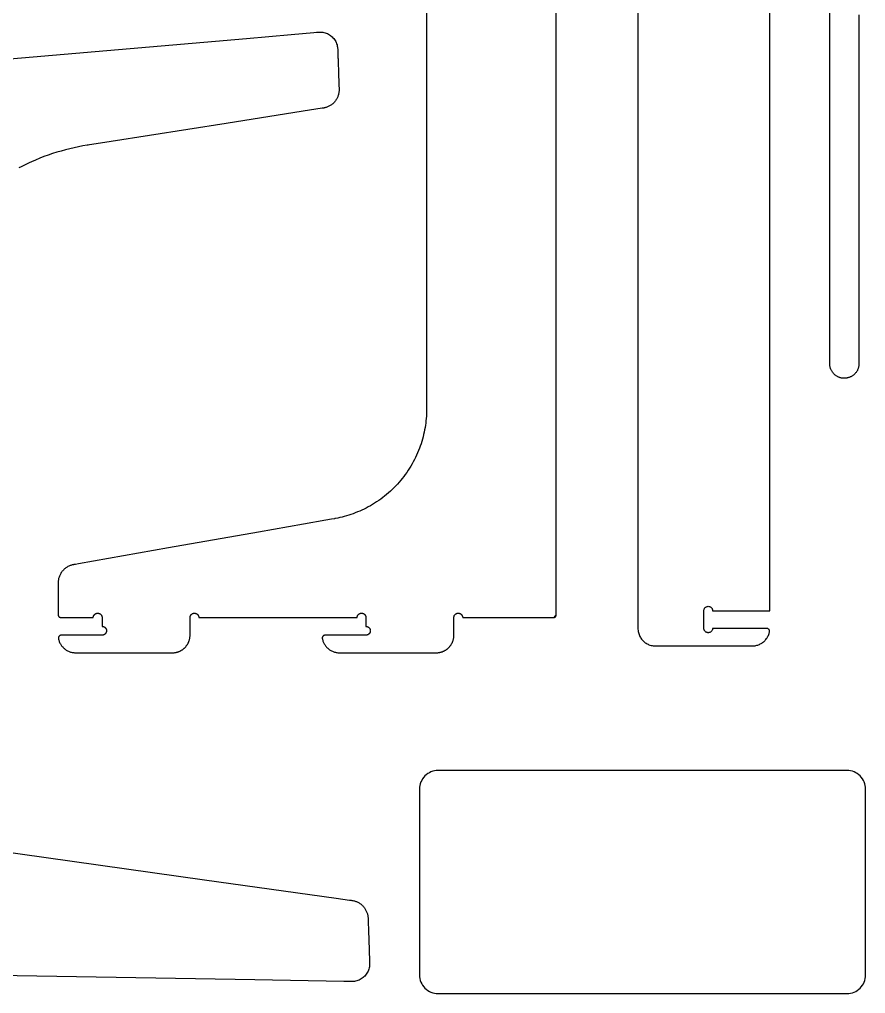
# Model space of a CAD drawing. Extents: x 0.9 to 46.8, y 2.8 to 94.5.
# Drawn here: x 23.65 to 46.41, y 2.79 to 28.99 of the extents above; entities that cross this region are included whole.
import ezdxf

# ---------------------------------------------------------------- set-up
doc = ezdxf.new("R2010")
doc.units = 0
doc.layers.add('ART_DESK', color=7, linetype='CONTINUOUS')

msp = doc.modelspace()

# ---------------------------------------------------------------- linework, layer by layer
at = {"layer": 'ART_DESK'}
for points in [[(40.29, 36.639), (40.29, 22.885), (40.29, 16.008), (40.29, 14.289), (40.29, 13.429), (40.29, 13), (40.29, 12.785), (40.29, 12.677), (40.29, 12.624), (40.29, 12.617), (40.29, 12.613), (40.29, 12.612), (40.29, 12.604), (40.29, 12.589), (40.293, 12.559), (40.297, 12.53), (40.303, 12.502), (40.311, 12.474), (40.32, 12.447), (40.331, 12.421), (40.343, 12.395), (40.357, 12.37), (40.372, 12.347), (40.389, 12.324), (40.406, 12.302), (40.425, 12.282), (40.446, 12.262), (40.467, 12.244), (40.489, 12.227), (40.513, 12.212), (40.537, 12.197), (40.562, 12.185), (40.588, 12.173), (40.615, 12.164), (40.643, 12.155), (40.671, 12.149), (40.7, 12.144), (40.73, 12.141), (40.76, 12.14), (40.763, 12.14), (40.763, 12.14), (40.765, 12.14), (40.768, 12.14), (40.772, 12.14), (40.778, 12.14), (40.785, 12.14), (40.793, 12.14), (40.802, 12.14), (40.813, 12.14), (40.825, 12.14), (40.838, 12.14), (40.853, 12.14), (40.868, 12.14), (40.885, 12.14), (40.902, 12.14), (40.921, 12.14), (40.941, 12.14), (40.961, 12.14), (40.983, 12.14), (41.006, 12.14), (41.029, 12.14), (41.053, 12.14), (41.079, 12.14), (41.105, 12.14), (41.159, 12.14), (41.216, 12.14), (41.276, 12.14), (41.339, 12.14), (41.404, 12.14), (41.471, 12.14), (41.54, 12.14), (41.61, 12.14), (41.682, 12.14), (41.754, 12.14), (41.903, 12.14), (42.053, 12.14), (42.203, 12.14), (42.352, 12.14), (42.425, 12.14), (42.497, 12.14), (42.568, 12.14), (42.637, 12.14), (42.705, 12.14), (42.77, 12.14), (42.834, 12.14), (42.894, 12.14), (42.953, 12.14), (43.008, 12.14), (43.035, 12.14), (43.06, 12.14), (43.085, 12.14), (43.109, 12.14), (43.132, 12.14), (43.154, 12.14), (43.176, 12.14), (43.196, 12.14), (43.215, 12.14), (43.234, 12.14), (43.251, 12.14), (43.267, 12.14), (43.282, 12.14), (43.296, 12.14), (43.309, 12.14), (43.32, 12.14), (43.33, 12.14), (43.339, 12.14), (43.347, 12.14), (43.354, 12.14), (43.359, 12.14), (43.363, 12.14), (43.365, 12.14), (43.366, 12.14), (43.366, 12.14), (43.368, 12.14), (43.371, 12.14), (43.378, 12.14), (43.391, 12.141), (43.416, 12.143), (43.442, 12.146), (43.466, 12.151), (43.491, 12.157), (43.515, 12.164), (43.538, 12.172), (43.561, 12.182), (43.583, 12.193), (43.605, 12.205), (43.626, 12.218), (43.646, 12.232), (43.665, 12.247), (43.684, 12.263), (43.702, 12.28), (43.718, 12.298), (43.734, 12.316), (43.749, 12.336), (43.763, 12.356), (43.776, 12.378), (43.788, 12.4), (43.799, 12.422), (43.808, 12.446), (43.817, 12.47), (43.824, 12.494), (43.827, 12.507), (43.828, 12.513), (43.829, 12.516), (43.829, 12.518), (43.83, 12.519), (43.83, 12.524), (43.831, 12.534), (43.831, 12.543), (43.829, 12.553), (43.826, 12.562), (43.823, 12.57), (43.818, 12.578), (43.812, 12.586), (43.806, 12.592), (43.798, 12.598), (43.79, 12.604), (43.782, 12.608), (43.772, 12.611), (43.768, 12.612), (43.768, 12.612), (43.765, 12.612), (43.76, 12.613), (43.756, 12.613), (43.753, 12.613), (43.752, 12.613), (43.752, 12.613), (43.751, 12.613), (43.748, 12.613), (43.742, 12.613), (43.733, 12.613), (43.721, 12.613), (43.706, 12.613), (43.689, 12.613), (43.669, 12.613), (43.647, 12.613), (43.623, 12.613), (43.597, 12.613), (43.569, 12.613), (43.539, 12.613), (43.507, 12.613), (43.474, 12.613), (43.44, 12.613), (43.404, 12.613), (43.367, 12.613), (43.329, 12.613), (43.29, 12.613), (43.25, 12.613), (43.168, 12.613), (43.001, 12.613), (42.918, 12.613), (42.835, 12.613), (42.755, 12.613), (42.716, 12.613), (42.679, 12.613), (42.642, 12.613), (42.606, 12.613), (42.572, 12.613), (42.539, 12.613), (42.508, 12.613), (42.478, 12.613), (42.451, 12.613), (42.425, 12.613), (42.401, 12.613), (42.38, 12.613), (42.36, 12.613), (42.344, 12.613), (42.33, 12.613), (42.318, 12.613), (42.309, 12.613), (42.304, 12.613), (42.302, 12.613), (42.301, 12.613), (42.301, 12.613), (42.301, 12.611), (42.301, 12.603), (42.298, 12.589), (42.295, 12.575), (42.289, 12.562), (42.282, 12.549), (42.274, 12.538), (42.264, 12.528), (42.254, 12.519), (42.242, 12.511), (42.229, 12.505), (42.216, 12.5), (42.202, 12.497), (42.187, 12.495), (42.172, 12.495), (42.158, 12.498), (42.144, 12.502), (42.131, 12.507), (42.118, 12.514), (42.107, 12.522), (42.097, 12.532), (42.088, 12.543), (42.08, 12.554), (42.074, 12.567), (42.069, 12.581), (42.066, 12.595), (42.064, 12.61), (42.064, 12.613), (42.064, 12.614), (42.064, 12.615), (42.064, 12.618), (42.064, 12.621), (42.064, 12.626), (42.064, 12.631), (42.064, 12.637), (42.064, 12.651), (42.064, 12.668), (42.064, 12.688), (42.064, 12.709), (42.064, 12.732), (42.064, 12.757), (42.064, 12.783), (42.064, 12.81), (42.064, 12.865), (42.064, 12.918), (42.064, 12.944), (42.064, 12.969), (42.064, 12.992), (42.064, 13.014), (42.064, 13.033), (42.064, 13.05), (42.064, 13.064), (42.064, 13.07), (42.064, 13.075), (42.064, 13.079), (42.064, 13.082), (42.064, 13.085), (42.064, 13.086), (42.064, 13.087), (42.065, 13.091), (42.065, 13.098), (42.067, 13.113), (42.071, 13.127), (42.077, 13.14), (42.084, 13.152), (42.092, 13.163), (42.102, 13.173), (42.113, 13.182), (42.125, 13.19), (42.138, 13.196), (42.151, 13.201), (42.165, 13.204), (42.18, 13.205), (42.195, 13.204), (42.209, 13.202), (42.223, 13.198), (42.236, 13.192), (42.248, 13.185), (42.26, 13.176), (42.27, 13.167), (42.279, 13.156), (42.286, 13.144), (42.292, 13.131), (42.297, 13.118), (42.3, 13.103), (42.301, 13.089), (42.301, 13.087), (42.301, 13.087), (42.303, 13.087), (42.305, 13.087), (42.307, 13.087), (42.311, 13.087), (42.32, 13.087), (42.333, 13.087), (42.348, 13.087), (42.366, 13.087), (42.387, 13.087), (42.41, 13.087), (42.436, 13.087), (42.463, 13.087), (42.493, 13.087), (42.524, 13.087), (42.558, 13.087), (42.593, 13.087), (42.629, 13.087), (42.667, 13.087), (42.706, 13.087), (42.746, 13.087), (42.788, 13.087), (42.873, 13.087), (42.96, 13.087), (43.138, 13.087), (43.226, 13.087), (43.312, 13.087), (43.354, 13.087), (43.395, 13.087), (43.435, 13.087), (43.475, 13.087), (43.512, 13.087), (43.549, 13.087), (43.584, 13.087), (43.617, 13.087), (43.649, 13.087), (43.678, 13.087), (43.706, 13.087), (43.731, 13.087), (43.754, 13.087), (43.774, 13.087), (43.792, 13.087), (43.808, 13.087), (43.82, 13.087), (43.829, 13.087), (43.833, 13.087), (43.836, 13.087), (43.838, 13.087), (43.839, 13.087), (43.839, 13.087), (43.839, 13.087), (43.839, 13.087), (43.839, 13.087), (43.839, 13.089), (43.839, 13.102), (43.839, 13.128), (43.839, 13.181), (43.839, 13.285), (43.839, 13.495), (43.839, 13.914), (43.839, 15.59), (43.839, 18.942), (43.839, 25.646), (43.839, 39.053)], [(34.605, 37.01), (34.605, 19.466), (34.605, 18.917), (34.605, 18.643), (34.605, 18.575), (34.605, 18.54), (34.605, 18.523), (34.605, 18.519), (34.605, 18.517), (34.605, 18.517), (34.605, 18.516), (34.605, 18.501), (34.604, 18.441), (34.602, 18.381), (34.598, 18.32), (34.594, 18.259), (34.588, 18.198), (34.581, 18.137), (34.572, 18.075), (34.562, 18.013), (34.551, 17.951), (34.538, 17.889), (34.524, 17.827), (34.509, 17.765), (34.492, 17.703), (34.474, 17.641), (34.454, 17.579), (34.433, 17.517), (34.411, 17.456), (34.387, 17.395), (34.362, 17.334), (34.335, 17.273), (34.307, 17.213), (34.277, 17.154), (34.246, 17.095), (34.214, 17.036), (34.18, 16.978), (34.145, 16.921), (34.109, 16.865), (34.071, 16.809), (34.032, 16.754), (33.992, 16.7), (33.95, 16.647), (33.908, 16.595), (33.864, 16.543), (33.819, 16.493), (33.773, 16.444), (33.726, 16.396), (33.678, 16.349), (33.629, 16.303), (33.579, 16.258), (33.528, 16.214), (33.476, 16.172), (33.423, 16.131), (33.37, 16.091), (33.316, 16.053), (33.261, 16.016), (33.206, 15.98), (33.15, 15.946), (33.093, 15.913), (33.036, 15.881), (32.979, 15.85), (32.921, 15.821), (32.863, 15.794), (32.804, 15.768), (32.746, 15.743), (32.687, 15.719), (32.628, 15.697), (32.569, 15.676), (32.509, 15.657), (32.45, 15.639), (32.391, 15.622), (32.331, 15.607), (32.272, 15.592), (32.213, 15.58), (32.154, 15.568), (32.14, 15.565), (32.132, 15.564), (32.129, 15.563), (32.127, 15.563), (32.126, 15.563), (32.124, 15.563), (32.048, 15.549), (31.897, 15.522), (31.291, 15.416), (30.08, 15.202), (27.657, 14.775), (25.235, 14.348), (25.159, 14.334), (25.121, 14.328), (25.112, 14.326), (25.107, 14.325), (25.105, 14.325), (25.104, 14.325), (25.104, 14.325), (25.102, 14.324), (25.093, 14.323), (25.073, 14.318), (25.053, 14.313), (25.033, 14.307), (25.014, 14.3), (24.994, 14.292), (24.975, 14.283), (24.955, 14.274), (24.936, 14.263), (24.918, 14.251), (24.9, 14.239), (24.882, 14.226), (24.865, 14.211), (24.848, 14.196), (24.832, 14.181), (24.817, 14.164), (24.802, 14.147), (24.788, 14.129), (24.775, 14.111), (24.763, 14.092), (24.752, 14.073), (24.742, 14.053), (24.733, 14.033), (24.724, 14.013), (24.717, 13.992), (24.71, 13.972), (24.705, 13.951), (24.7, 13.93), (24.697, 13.91), (24.694, 13.889), (24.692, 13.869), (24.691, 13.848), (24.691, 13.838), (24.691, 13.833), (24.691, 13.83), (24.691, 13.827), (24.691, 13.797), (24.691, 13.739), (24.691, 13.621), (24.691, 13.155), (24.691, 13.157), (24.691, 13.157), (24.691, 13.155), (24.691, 13.152), (24.691, 13.149), (24.691, 13.144), (24.691, 13.139), (24.691, 13.133), (24.691, 13.127), (24.691, 13.12), (24.691, 13.112), (24.691, 13.104), (24.691, 13.096), (24.691, 13.079), (24.691, 13.061), (24.691, 13.044), (24.691, 13.035), (24.691, 13.027), (24.691, 13.02), (24.691, 13.013), (24.691, 13.006), (24.691, 13), (24.691, 12.995), (24.691, 12.99), (24.691, 12.986), (24.691, 12.984), (24.691, 12.982), (24.691, 12.981), (24.691, 12.981), (24.691, 12.981), (24.691, 12.981), (24.691, 12.979), (24.691, 12.977), (24.691, 12.973), (24.692, 12.965), (24.694, 12.957), (24.697, 12.949), (24.701, 12.942), (24.705, 12.935), (24.71, 12.929), (24.716, 12.923), (24.722, 12.918), (24.729, 12.913), (24.736, 12.91), (24.744, 12.907), (24.752, 12.904), (24.76, 12.903), (24.768, 12.902), (24.769, 12.902), (24.77, 12.902), (24.77, 12.902), (24.771, 12.902), (24.772, 12.902), (24.774, 12.902), (24.776, 12.902), (24.778, 12.902), (24.781, 12.902), (24.783, 12.902), (24.787, 12.902), (24.79, 12.902), (24.794, 12.902), (24.798, 12.902), (24.802, 12.902), (24.807, 12.902), (24.817, 12.902), (24.828, 12.902), (24.84, 12.902), (24.853, 12.902), (24.866, 12.902), (24.881, 12.902), (24.897, 12.902), (24.913, 12.902), (24.93, 12.902), (24.947, 12.902), (24.965, 12.902), (24.984, 12.902), (25.003, 12.902), (25.023, 12.902), (25.043, 12.902), (25.063, 12.902), (25.105, 12.902), (25.147, 12.902), (25.234, 12.902), (25.277, 12.902), (25.319, 12.902), (25.34, 12.902), (25.36, 12.902), (25.38, 12.902), (25.4, 12.902), (25.419, 12.902), (25.438, 12.902), (25.456, 12.902), (25.474, 12.902), (25.491, 12.902), (25.507, 12.902), (25.523, 12.902), (25.537, 12.902), (25.551, 12.902), (25.565, 12.902), (25.577, 12.902), (25.588, 12.902), (25.598, 12.902), (25.603, 12.902), (25.607, 12.902), (25.611, 12.902), (25.615, 12.902), (25.619, 12.902), (25.622, 12.902), (25.625, 12.902), (25.628, 12.902), (25.63, 12.902), (25.632, 12.902), (25.634, 12.902), (25.635, 12.902), (25.636, 12.902), (25.637, 12.902), (25.637, 12.902), (25.637, 12.902), (25.637, 12.903), (25.637, 12.906), (25.637, 12.913), (25.638, 12.919), (25.639, 12.925), (25.641, 12.931), (25.642, 12.937), (25.644, 12.943), (25.647, 12.949), (25.649, 12.954), (25.652, 12.96), (25.655, 12.965), (25.658, 12.97), (25.662, 12.975), (25.666, 12.98), (25.67, 12.984), (25.674, 12.988), (25.679, 12.992), (25.683, 12.996), (25.688, 13), (25.693, 13.003), (25.699, 13.006), (25.704, 13.009), (25.71, 13.011), (25.715, 13.014), (25.721, 13.016), (25.727, 13.017), (25.733, 13.018), (25.74, 13.019), (25.746, 13.02), (25.752, 13.021), (25.759, 13.02), (25.765, 13.02), (25.772, 13.019), (25.778, 13.018), (25.784, 13.017), (25.79, 13.015), (25.796, 13.013), (25.801, 13.011), (25.807, 13.009), (25.812, 13.006), (25.818, 13.003), (25.823, 13), (25.828, 12.996), (25.832, 12.992), (25.837, 12.988), (25.841, 12.984), (25.845, 12.979), (25.849, 12.975), (25.852, 12.97), (25.856, 12.965), (25.859, 12.96), (25.862, 12.954), (25.864, 12.949), (25.866, 12.943), (25.868, 12.937), (25.87, 12.931), (25.871, 12.925), (25.872, 12.919), (25.873, 12.912), (25.874, 12.906), (25.874, 12.903), (25.874, 12.902), (25.874, 12.902), (25.874, 12.902), (25.874, 12.902), (25.874, 12.902), (25.874, 12.901), (25.874, 12.899), (25.874, 12.898), (25.874, 12.896), (25.874, 12.894), (25.874, 12.891), (25.874, 12.888), (25.874, 12.882), (25.874, 12.875), (25.874, 12.866), (25.874, 12.857), (25.874, 12.847), (25.874, 12.837), (25.874, 12.826), (25.874, 12.815), (25.874, 12.803), (25.874, 12.756), (25.874, 12.745), (25.874, 12.734), (25.874, 12.723), (25.874, 12.713), (25.874, 12.704), (25.874, 12.696), (25.874, 12.688), (25.874, 12.681), (25.874, 12.678), (25.874, 12.675), (25.874, 12.673), (25.874, 12.671), (25.874, 12.669), (25.874, 12.668), (25.874, 12.667), (25.874, 12.666), (25.874, 12.666), (25.874, 12.666), (25.874, 12.666), (25.874, 12.666), (25.876, 12.666), (25.882, 12.665), (25.888, 12.665), (25.895, 12.664), (25.901, 12.662), (25.907, 12.661), (25.913, 12.659), (25.918, 12.657), (25.924, 12.654), (25.929, 12.652), (25.935, 12.649), (25.94, 12.645), (25.945, 12.642), (25.949, 12.638), (25.954, 12.634), (25.958, 12.63), (25.962, 12.626), (25.966, 12.621), (25.97, 12.616), (25.973, 12.611), (25.976, 12.606), (25.979, 12.601), (25.982, 12.595), (25.984, 12.589), (25.986, 12.584), (25.988, 12.578), (25.989, 12.572), (25.991, 12.565), (25.991, 12.559), (25.992, 12.553), (25.992, 12.546), (25.992, 12.54), (25.991, 12.533), (25.99, 12.527), (25.989, 12.521), (25.987, 12.515), (25.986, 12.509), (25.983, 12.503), (25.981, 12.498), (25.978, 12.492), (25.975, 12.487), (25.972, 12.482), (25.969, 12.477), (25.965, 12.472), (25.961, 12.468), (25.957, 12.463), (25.952, 12.459), (25.948, 12.455), (25.943, 12.451), (25.938, 12.448), (25.933, 12.445), (25.927, 12.442), (25.922, 12.439), (25.916, 12.437), (25.911, 12.435), (25.905, 12.433), (25.899, 12.432), (25.892, 12.43), (25.886, 12.43), (25.88, 12.429), (25.876, 12.429), (25.875, 12.429), (25.874, 12.429), (25.874, 12.429), (25.874, 12.429), (25.873, 12.429), (25.873, 12.429), (25.871, 12.429), (25.87, 12.429), (25.868, 12.429), (25.865, 12.429), (25.862, 12.429), (25.859, 12.429), (25.855, 12.429), (25.851, 12.429), (25.847, 12.429), (25.842, 12.429), (25.837, 12.429), (25.831, 12.429), (25.825, 12.429), (25.819, 12.429), (25.813, 12.429), (25.806, 12.429), (25.799, 12.429), (25.791, 12.429), (25.783, 12.429), (25.775, 12.429), (25.767, 12.429), (25.758, 12.429), (25.74, 12.429), (25.721, 12.429), (25.701, 12.429), (25.68, 12.429), (25.658, 12.429), (25.636, 12.429), (25.612, 12.429), (25.588, 12.429), (25.564, 12.429), (25.539, 12.429), (25.513, 12.429), (25.487, 12.429), (25.461, 12.429), (25.434, 12.429), (25.38, 12.429), (25.326, 12.429), (25.271, 12.429), (25.217, 12.429), (25.19, 12.429), (25.164, 12.429), (25.138, 12.429), (25.112, 12.429), (25.087, 12.429), (25.063, 12.429), (25.039, 12.429), (25.015, 12.429), (24.993, 12.429), (24.971, 12.429), (24.95, 12.429), (24.93, 12.429), (24.911, 12.429), (24.893, 12.429), (24.884, 12.429), (24.876, 12.429), (24.868, 12.429), (24.86, 12.429), (24.852, 12.429), (24.845, 12.429), (24.838, 12.429), (24.832, 12.429), (24.826, 12.429), (24.82, 12.429), (24.814, 12.429), (24.809, 12.429), (24.804, 12.429), (24.8, 12.429), (24.796, 12.429), (24.792, 12.429), (24.789, 12.429), (24.786, 12.429), (24.783, 12.429), (24.781, 12.429), (24.78, 12.429), (24.778, 12.429), (24.778, 12.429), (24.777, 12.429), (24.777, 12.429), (24.777, 12.429), (24.775, 12.429), (24.773, 12.429), (24.765, 12.428), (24.757, 12.426), (24.749, 12.424), (24.741, 12.42), (24.734, 12.416), (24.728, 12.412), (24.722, 12.406), (24.717, 12.4), (24.712, 12.394), (24.708, 12.387), (24.704, 12.38), (24.702, 12.372), (24.7, 12.364), (24.699, 12.355), (24.699, 12.351), (24.699, 12.35), (24.699, 12.35), (24.699, 12.35), (24.699, 12.35), (24.699, 12.349), (24.699, 12.34), (24.7, 12.336), (24.7, 12.335), (24.7, 12.335), (24.7, 12.334), (24.7, 12.334), (24.7, 12.334), (24.7, 12.334), (24.7, 12.333), (24.701, 12.33), (24.704, 12.319), (24.709, 12.298), (24.716, 12.277), (24.723, 12.256), (24.732, 12.236), (24.741, 12.216), (24.751, 12.197), (24.762, 12.179), (24.774, 12.161), (24.786, 12.144), (24.799, 12.127), (24.813, 12.111), (24.828, 12.096), (24.843, 12.081), (24.859, 12.067), (24.875, 12.054), (24.892, 12.041), (24.91, 12.03), (24.928, 12.019), (24.947, 12.009), (24.966, 11.999), (24.985, 11.991), (25.005, 11.983), (25.026, 11.976), (25.046, 11.971), (25.067, 11.966), (25.089, 11.962), (25.11, 11.959), (25.132, 11.957), (25.155, 11.956), (25.16, 11.956), (25.163, 11.956), (25.164, 11.956), (25.164, 11.956), (25.164, 11.956), (25.165, 11.956), (25.167, 11.956), (25.17, 11.956), (25.174, 11.956), (25.179, 11.956), (25.185, 11.956), (25.192, 11.956), (25.2, 11.956), (25.208, 11.956), (25.218, 11.956), (25.229, 11.956), (25.24, 11.956), (25.253, 11.956), (25.266, 11.956), (25.28, 11.956), (25.295, 11.956), (25.31, 11.956), (25.327, 11.956), (25.344, 11.956), (25.362, 11.956), (25.38, 11.956), (25.399, 11.956), (25.419, 11.956), (25.44, 11.956), (25.461, 11.956), (25.483, 11.956), (25.505, 11.956), (25.528, 11.956), (25.552, 11.956), (25.576, 11.956), (25.601, 11.956), (25.626, 11.956), (25.652, 11.956), (25.678, 11.956), (25.705, 11.956), (25.732, 11.956), (25.759, 11.956), (25.787, 11.956), (25.816, 11.956), (25.844, 11.956), (25.873, 11.956), (25.903, 11.956), (25.932, 11.956), (25.962, 11.956), (26.023, 11.956), (26.085, 11.956), (26.148, 11.956), (26.211, 11.956), (26.275, 11.956), (26.34, 11.956), (26.404, 11.956), (26.534, 11.956), (26.598, 11.956), (26.663, 11.956), (26.727, 11.956), (26.79, 11.956), (26.853, 11.956), (26.914, 11.956), (26.945, 11.956), (26.975, 11.956), (27.005, 11.956), (27.035, 11.956), (27.064, 11.956), (27.093, 11.956), (27.122, 11.956), (27.15, 11.956), (27.178, 11.956), (27.205, 11.956), (27.232, 11.956), (27.259, 11.956), (27.285, 11.956), (27.31, 11.956), (27.335, 11.956), (27.36, 11.956), (27.384, 11.956), (27.407, 11.956), (27.43, 11.956), (27.453, 11.956), (27.474, 11.956), (27.495, 11.956), (27.516, 11.956), (27.536, 11.956), (27.555, 11.956), (27.573, 11.956), (27.591, 11.956), (27.608, 11.956), (27.624, 11.956), (27.639, 11.956), (27.654, 11.956), (27.668, 11.956), (27.681, 11.956), (27.693, 11.956), (27.704, 11.956), (27.715, 11.956), (27.724, 11.956), (27.733, 11.956), (27.74, 11.956), (27.747, 11.956), (27.753, 11.956), (27.758, 11.956), (27.761, 11.956), (27.764, 11.956), (27.766, 11.956), (27.767, 11.956), (27.767, 11.956), (27.767, 11.956), (27.769, 11.956), (27.772, 11.956), (27.779, 11.956), (27.792, 11.956), (27.805, 11.957), (27.817, 11.958), (27.83, 11.96), (27.842, 11.962), (27.855, 11.964), (27.867, 11.966), (27.879, 11.969), (27.891, 11.972), (27.903, 11.976), (27.915, 11.979), (27.927, 11.983), (27.938, 11.988), (27.949, 11.992), (27.961, 11.997), (27.972, 12.002), (27.983, 12.008), (27.993, 12.014), (28.004, 12.02), (28.014, 12.026), (28.025, 12.032), (28.035, 12.039), (28.045, 12.046), (28.054, 12.053), (28.064, 12.061), (28.073, 12.068), (28.082, 12.076), (28.091, 12.084), (28.1, 12.093), (28.108, 12.101), (28.116, 12.11), (28.124, 12.119), (28.132, 12.129), (28.14, 12.138), (28.147, 12.148), (28.154, 12.157), (28.161, 12.167), (28.168, 12.178), (28.174, 12.188), (28.18, 12.198), (28.186, 12.209), (28.191, 12.22), (28.197, 12.231), (28.202, 12.242), (28.206, 12.253), (28.211, 12.265), (28.215, 12.277), (28.219, 12.288), (28.222, 12.3), (28.225, 12.312), (28.228, 12.324), (28.231, 12.337), (28.233, 12.349), (28.235, 12.361), (28.237, 12.374), (28.238, 12.387), (28.239, 12.399), (28.24, 12.412), (28.24, 12.425), (28.24, 12.428), (28.24, 12.429), (28.24, 12.429), (28.24, 12.429), (28.24, 12.429), (28.24, 12.429), (28.24, 12.43), (28.24, 12.432), (28.24, 12.434), (28.24, 12.437), (28.24, 12.441), (28.24, 12.445), (28.24, 12.45), (28.24, 12.456), (28.24, 12.462), (28.24, 12.469), (28.24, 12.476), (28.24, 12.483), (28.24, 12.491), (28.24, 12.5), (28.24, 12.509), (28.24, 12.518), (28.24, 12.528), (28.24, 12.538), (28.24, 12.548), (28.24, 12.558), (28.24, 12.58), (28.24, 12.603), (28.24, 12.626), (28.24, 12.649), (28.24, 12.696), (28.24, 12.719), (28.24, 12.742), (28.24, 12.764), (28.24, 12.785), (28.24, 12.795), (28.24, 12.805), (28.24, 12.815), (28.24, 12.824), (28.24, 12.833), (28.24, 12.841), (28.24, 12.849), (28.24, 12.857), (28.24, 12.864), (28.24, 12.87), (28.24, 12.876), (28.24, 12.882), (28.24, 12.887), (28.24, 12.891), (28.24, 12.895), (28.24, 12.898), (28.24, 12.9), (28.24, 12.901), (28.24, 12.902), (28.24, 12.902), (28.24, 12.904), (28.24, 12.91), (28.241, 12.917), (28.242, 12.923), (28.243, 12.929), (28.244, 12.935), (28.246, 12.941), (28.248, 12.947), (28.251, 12.952), (28.254, 12.958), (28.257, 12.963), (28.26, 12.968), (28.263, 12.973), (28.267, 12.978), (28.271, 12.982), (28.275, 12.987), (28.28, 12.991), (28.284, 12.995), (28.289, 12.998), (28.294, 13.002), (28.299, 13.005), (28.305, 13.008), (28.31, 13.01), (28.316, 13.013), (28.322, 13.015), (28.328, 13.017), (28.334, 13.018), (28.34, 13.019), (28.346, 13.02), (28.352, 13.02), (28.359, 13.021), (28.365, 13.02), (28.372, 13.02), (28.378, 13.019), (28.384, 13.018), (28.39, 13.016), (28.396, 13.014), (28.402, 13.012), (28.407, 13.01), (28.413, 13.007), (28.418, 13.004), (28.423, 13.001), (28.428, 12.997), (28.433, 12.994), (28.438, 12.99), (28.442, 12.986), (28.446, 12.981), (28.45, 12.977), (28.454, 12.972), (28.457, 12.967), (28.46, 12.962), (28.463, 12.956), (28.466, 12.951), (28.468, 12.945), (28.47, 12.939), (28.472, 12.934), (28.474, 12.928), (28.475, 12.921), (28.476, 12.915), (28.476, 12.909), (28.476, 12.902), (28.477, 12.902), (28.477, 12.902), (28.478, 12.902), (28.48, 12.902), (28.482, 12.902), (28.484, 12.902), (28.487, 12.902), (28.49, 12.902), (28.494, 12.902), (28.498, 12.902), (28.502, 12.902), (28.507, 12.902), (28.512, 12.902), (28.518, 12.902), (28.524, 12.902), (28.53, 12.902), (28.537, 12.902), (28.544, 12.902), (28.552, 12.902), (28.56, 12.902), (28.568, 12.902), (28.577, 12.902), (28.585, 12.902), (28.595, 12.902), (28.605, 12.902), (28.615, 12.902), (28.625, 12.902), (28.636, 12.902), (28.647, 12.902), (28.658, 12.902), (28.67, 12.902), (28.682, 12.902), (28.694, 12.902), (28.707, 12.902), (28.72, 12.902), (28.733, 12.902), (28.747, 12.902), (28.761, 12.902), (28.775, 12.902), (28.79, 12.902), (28.804, 12.902), (28.82, 12.902), (28.835, 12.902), (28.851, 12.902), (28.867, 12.902), (28.883, 12.902), (28.899, 12.902), (28.916, 12.902), (28.951, 12.902), (28.986, 12.902), (29.022, 12.902), (29.06, 12.902), (29.098, 12.902), (29.137, 12.902), (29.177, 12.902), (29.218, 12.902), (29.26, 12.902), (29.303, 12.902), (29.346, 12.902), (29.39, 12.902), (29.435, 12.902), (29.48, 12.902), (29.527, 12.902), (29.573, 12.902), (29.621, 12.902), (29.669, 12.902), (29.717, 12.902), (29.766, 12.902), (29.815, 12.902), (29.865, 12.902), (29.915, 12.902), (29.966, 12.902), (30.017, 12.902), (30.068, 12.902), (30.12, 12.902), (30.172, 12.902), (30.277, 12.902), (30.382, 12.902), (30.594, 12.902), (30.805, 12.902), (30.911, 12.902), (31.016, 12.902), (31.119, 12.902), (31.171, 12.902), (31.222, 12.902), (31.273, 12.902), (31.323, 12.902), (31.373, 12.902), (31.423, 12.902), (31.472, 12.902), (31.521, 12.902), (31.569, 12.902), (31.617, 12.902), (31.664, 12.902), (31.71, 12.902), (31.756, 12.902), (31.801, 12.902), (31.845, 12.902), (31.889, 12.902), (31.932, 12.902), (31.974, 12.902), (32.016, 12.902), (32.056, 12.902), (32.096, 12.902), (32.134, 12.902), (32.172, 12.902), (32.209, 12.902), (32.245, 12.902), (32.28, 12.902), (32.314, 12.902), (32.33, 12.902), (32.346, 12.902), (32.362, 12.902), (32.378, 12.902), (32.393, 12.902), (32.408, 12.902), (32.423, 12.902), (32.438, 12.902), (32.452, 12.902), (32.466, 12.902), (32.48, 12.902), (32.493, 12.902), (32.506, 12.902), (32.519, 12.902), (32.531, 12.902), (32.543, 12.902), (32.555, 12.902), (32.566, 12.902), (32.577, 12.902), (32.588, 12.902), (32.598, 12.902), (32.608, 12.902), (32.618, 12.902), (32.627, 12.902), (32.636, 12.902), (32.645, 12.902), (32.653, 12.902), (32.661, 12.902), (32.668, 12.902), (32.675, 12.902), (32.682, 12.902), (32.689, 12.902), (32.694, 12.902), (32.7, 12.902), (32.705, 12.902), (32.71, 12.902), (32.714, 12.902), (32.718, 12.902), (32.722, 12.902), (32.725, 12.902), (32.728, 12.902), (32.73, 12.902), (32.732, 12.902), (32.734, 12.902), (32.735, 12.902), (32.735, 12.902), (32.736, 12.902), (32.736, 12.903), (32.736, 12.905), (32.736, 12.908), (32.736, 12.914), (32.737, 12.921), (32.738, 12.927), (32.74, 12.933), (32.741, 12.939), (32.743, 12.945), (32.746, 12.95), (32.748, 12.956), (32.751, 12.961), (32.754, 12.966), (32.758, 12.971), (32.762, 12.976), (32.765, 12.981), (32.77, 12.985), (32.774, 12.989), (32.778, 12.993), (32.783, 12.997), (32.788, 13.001), (32.793, 13.004), (32.798, 13.007), (32.804, 13.009), (32.81, 13.012), (32.815, 13.014), (32.821, 13.016), (32.827, 13.018), (32.833, 13.019), (32.84, 13.02), (32.846, 13.02), (32.852, 13.021), (32.859, 13.02), (32.865, 13.02), (32.872, 13.019), (32.878, 13.018), (32.884, 13.017), (32.89, 13.015), (32.896, 13.013), (32.901, 13.011), (32.907, 13.008), (32.912, 13.005), (32.917, 13.002), (32.922, 12.999), (32.927, 12.995), (32.932, 12.991), (32.936, 12.987), (32.941, 12.983), (32.945, 12.978), (32.948, 12.974), (32.952, 12.969), (32.955, 12.964), (32.958, 12.958), (32.961, 12.953), (32.963, 12.947), (32.966, 12.942), (32.967, 12.936), (32.969, 12.93), (32.97, 12.924), (32.971, 12.917), (32.972, 12.911), (32.972, 12.905), (32.972, 12.903), (32.972, 12.902), (32.972, 12.902), (32.972, 12.902), (32.972, 12.901), (32.972, 12.9), (32.972, 12.899), (32.972, 12.897), (32.972, 12.895), (32.972, 12.893), (32.972, 12.89), (32.972, 12.887), (32.972, 12.88), (32.972, 12.873), (32.972, 12.864), (32.972, 12.855), (32.972, 12.845), (32.972, 12.834), (32.972, 12.823), (32.972, 12.801), (32.972, 12.777), (32.972, 12.754), (32.972, 12.742), (32.972, 12.732), (32.972, 12.721), (32.972, 12.711), (32.972, 12.702), (32.972, 12.694), (32.972, 12.686), (32.972, 12.68), (32.972, 12.677), (32.972, 12.674), (32.972, 12.672), (32.972, 12.67), (32.972, 12.669), (32.972, 12.667), (32.972, 12.666), (32.972, 12.666), (32.972, 12.666), (32.972, 12.666), (32.976, 12.666), (32.982, 12.665), (32.988, 12.665), (32.995, 12.663), (33.001, 12.662), (33.007, 12.661), (33.013, 12.659), (33.018, 12.656), (33.024, 12.654), (33.029, 12.651), (33.034, 12.648), (33.04, 12.645), (33.044, 12.641), (33.049, 12.637), (33.054, 12.633), (33.058, 12.629), (33.062, 12.624), (33.066, 12.62), (33.069, 12.615), (33.073, 12.61), (33.076, 12.605), (33.079, 12.599), (33.081, 12.594), (33.083, 12.588), (33.085, 12.582), (33.087, 12.576), (33.088, 12.57), (33.089, 12.564), (33.09, 12.558), (33.09, 12.551), (33.091, 12.545), (33.09, 12.538), (33.09, 12.532), (33.089, 12.526), (33.087, 12.52), (33.086, 12.514), (33.084, 12.508), (33.082, 12.502), (33.079, 12.496), (33.076, 12.491), (33.073, 12.486), (33.07, 12.481), (33.066, 12.476), (33.063, 12.471), (33.059, 12.466), (33.054, 12.462), (33.05, 12.458), (33.045, 12.454), (33.04, 12.451), (33.035, 12.447), (33.03, 12.444), (33.025, 12.441), (33.019, 12.439), (33.014, 12.436), (33.008, 12.434), (33.002, 12.433), (32.996, 12.431), (32.99, 12.43), (32.983, 12.429), (32.977, 12.429), (32.974, 12.429), (32.973, 12.429), (32.972, 12.429), (32.972, 12.429), (32.972, 12.429), (32.971, 12.429), (32.97, 12.429), (32.968, 12.429), (32.966, 12.429), (32.964, 12.429), (32.961, 12.429), (32.958, 12.429), (32.954, 12.429), (32.95, 12.429), (32.946, 12.429), (32.941, 12.429), (32.936, 12.429), (32.93, 12.429), (32.924, 12.429), (32.918, 12.429), (32.912, 12.429), (32.905, 12.429), (32.898, 12.429), (32.89, 12.429), (32.883, 12.429), (32.874, 12.429), (32.866, 12.429), (32.858, 12.429), (32.849, 12.429), (32.83, 12.429), (32.81, 12.429), (32.79, 12.429), (32.769, 12.429), (32.746, 12.429), (32.723, 12.429), (32.7, 12.429), (32.676, 12.429), (32.651, 12.429), (32.625, 12.429), (32.6, 12.429), (32.573, 12.429), (32.547, 12.429), (32.52, 12.429), (32.466, 12.429), (32.411, 12.429), (32.357, 12.429), (32.303, 12.429), (32.276, 12.429), (32.25, 12.429), (32.224, 12.429), (32.199, 12.429), (32.174, 12.429), (32.15, 12.429), (32.126, 12.429), (32.103, 12.429), (32.081, 12.429), (32.059, 12.429), (32.039, 12.429), (32.019, 12.429), (32.001, 12.429), (31.992, 12.429), (31.983, 12.429), (31.975, 12.429), (31.967, 12.429), (31.959, 12.429), (31.951, 12.429), (31.944, 12.429), (31.937, 12.429), (31.931, 12.429), (31.924, 12.429), (31.919, 12.429), (31.913, 12.429), (31.908, 12.429), (31.903, 12.429), (31.899, 12.429), (31.895, 12.429), (31.891, 12.429), (31.888, 12.429), (31.885, 12.429), (31.882, 12.429), (31.88, 12.429), (31.878, 12.429), (31.877, 12.429), (31.876, 12.429), (31.876, 12.429), (31.876, 12.429), (31.875, 12.429), (31.871, 12.429), (31.863, 12.428), (31.854, 12.426), (31.847, 12.423), (31.839, 12.42), (31.832, 12.416), (31.826, 12.411), (31.82, 12.406), (31.815, 12.4), (31.81, 12.393), (31.806, 12.386), (31.802, 12.379), (31.8, 12.371), (31.798, 12.363), (31.797, 12.354), (31.797, 12.352), (31.797, 12.351), (31.797, 12.35), (31.797, 12.35), (31.797, 12.35), (31.797, 12.349), (31.797, 12.346), (31.798, 12.342), (31.798, 12.338), (31.798, 12.336), (31.799, 12.335), (31.799, 12.334), (31.799, 12.334), (31.799, 12.333), (31.8, 12.33), (31.801, 12.325), (31.803, 12.314), (31.809, 12.293), (31.816, 12.272), (31.824, 12.251), (31.832, 12.231), (31.842, 12.212), (31.852, 12.193), (31.863, 12.175), (31.875, 12.157), (31.888, 12.14), (31.901, 12.123), (31.915, 12.108), (31.93, 12.092), (31.945, 12.078), (31.961, 12.064), (31.978, 12.051), (31.995, 12.039), (32.013, 12.027), (32.031, 12.016), (32.05, 12.006), (32.069, 11.997), (32.088, 11.989), (32.109, 11.981), (32.129, 11.975), (32.15, 11.969), (32.171, 11.965), (32.192, 11.961), (32.214, 11.958), (32.236, 11.956), (32.258, 11.956), (32.261, 11.956), (32.262, 11.956), (32.262, 11.956), (32.262, 11.956), (32.262, 11.956), (32.263, 11.956), (32.265, 11.956), (32.268, 11.956), (32.272, 11.956), (32.277, 11.956), (32.283, 11.956), (32.29, 11.956), (32.298, 11.956), (32.306, 11.956), (32.316, 11.956), (32.327, 11.956), (32.338, 11.956), (32.35, 11.956), (32.364, 11.956), (32.378, 11.956), (32.392, 11.956), (32.408, 11.956), (32.424, 11.956), (32.441, 11.956), (32.459, 11.956), (32.478, 11.956), (32.497, 11.956), (32.517, 11.956), (32.537, 11.956), (32.558, 11.956), (32.58, 11.956), (32.603, 11.956), (32.626, 11.956), (32.649, 11.956), (32.673, 11.956), (32.698, 11.956), (32.723, 11.956), (32.749, 11.956), (32.775, 11.956), (32.802, 11.956), (32.829, 11.956), (32.856, 11.956), (32.884, 11.956), (32.912, 11.956), (32.941, 11.956), (32.97, 11.956), (33, 11.956), (33.029, 11.956), (33.059, 11.956), (33.089, 11.956), (33.151, 11.956), (33.213, 11.956), (33.276, 11.956), (33.34, 11.956), (33.404, 11.956), (33.533, 11.956), (33.663, 11.956), (33.727, 11.956), (33.792, 11.956), (33.855, 11.956), (33.918, 11.956), (33.98, 11.956), (34.042, 11.956), (34.072, 11.956), (34.102, 11.956), (34.132, 11.956), (34.161, 11.956), (34.19, 11.956), (34.218, 11.956), (34.247, 11.956), (34.275, 11.956), (34.302, 11.956), (34.329, 11.956), (34.356, 11.956), (34.382, 11.956), (34.407, 11.956), (34.432, 11.956), (34.457, 11.956), (34.481, 11.956), (34.505, 11.956), (34.528, 11.956), (34.55, 11.956), (34.572, 11.956), (34.593, 11.956), (34.613, 11.956), (34.633, 11.956), (34.652, 11.956), (34.671, 11.956), (34.688, 11.956), (34.705, 11.956), (34.722, 11.956), (34.737, 11.956), (34.752, 11.956), (34.766, 11.956), (34.779, 11.956), (34.791, 11.956), (34.802, 11.956), (34.813, 11.956), (34.822, 11.956), (34.831, 11.956), (34.839, 11.956), (34.845, 11.956), (34.851, 11.956), (34.856, 11.956), (34.86, 11.956), (34.863, 11.956), (34.864, 11.956), (34.865, 11.956), (34.865, 11.956), (34.865, 11.956), (34.866, 11.956), (34.867, 11.956), (34.871, 11.956), (34.883, 11.956), (34.896, 11.957), (34.909, 11.958), (34.922, 11.959), (34.934, 11.961), (34.947, 11.963), (34.959, 11.965), (34.971, 11.968), (34.983, 11.971), (34.995, 11.974), (35.007, 11.977), (35.019, 11.981), (35.031, 11.985), (35.042, 11.99), (35.053, 11.995), (35.065, 12), (35.076, 12.005), (35.086, 12.011), (35.097, 12.016), (35.108, 12.022), (35.118, 12.029), (35.128, 12.035), (35.138, 12.042), (35.148, 12.049), (35.157, 12.057), (35.167, 12.064), (35.176, 12.072), (35.185, 12.08), (35.194, 12.088), (35.202, 12.097), (35.211, 12.106), (35.219, 12.115), (35.227, 12.124), (35.234, 12.133), (35.242, 12.142), (35.249, 12.152), (35.256, 12.162), (35.263, 12.172), (35.269, 12.182), (35.275, 12.193), (35.281, 12.203), (35.287, 12.214), (35.292, 12.225), (35.298, 12.236), (35.302, 12.247), (35.307, 12.259), (35.311, 12.27), (35.315, 12.282), (35.319, 12.294), (35.322, 12.306), (35.325, 12.318), (35.328, 12.33), (35.331, 12.342), (35.333, 12.355), (35.334, 12.367), (35.336, 12.38), (35.337, 12.393), (35.338, 12.405), (35.338, 12.418), (35.338, 12.425), (35.338, 12.428), (35.338, 12.429), (35.338, 12.429), (35.338, 12.429), (35.338, 12.43), (35.338, 12.431), (35.338, 12.433), (35.338, 12.436), (35.338, 12.439), (35.338, 12.443), (35.338, 12.448), (35.338, 12.453), (35.338, 12.459), (35.338, 12.465), (35.338, 12.472), (35.338, 12.479), (35.338, 12.487), (35.338, 12.495), (35.338, 12.504), (35.338, 12.513), (35.338, 12.522), (35.338, 12.532), (35.338, 12.542), (35.338, 12.563), (35.338, 12.585), (35.338, 12.608), (35.338, 12.631), (35.338, 12.655), (35.338, 12.702), (35.338, 12.725), (35.338, 12.747), (35.338, 12.769), (35.338, 12.79), (35.338, 12.8), (35.338, 12.81), (35.338, 12.819), (35.338, 12.828), (35.338, 12.837), (35.338, 12.845), (35.338, 12.853), (35.338, 12.86), (35.338, 12.867), (35.338, 12.873), (35.338, 12.879), (35.338, 12.884), (35.338, 12.889), (35.338, 12.893), (35.338, 12.896), (35.338, 12.899), (35.338, 12.901), (35.338, 12.902), (35.338, 12.902), (35.338, 12.905), (35.339, 12.912), (35.339, 12.918), (35.34, 12.924), (35.342, 12.93), (35.343, 12.936), (35.345, 12.942), (35.348, 12.948), (35.35, 12.954), (35.353, 12.959), (35.356, 12.964), (35.359, 12.969), (35.363, 12.974), (35.367, 12.979), (35.371, 12.983), (35.375, 12.988), (35.379, 12.992), (35.384, 12.996), (35.389, 12.999), (35.394, 13.002), (35.399, 13.006), (35.404, 13.008), (35.41, 13.011), (35.416, 13.013), (35.422, 13.015), (35.428, 13.017), (35.434, 13.018), (35.44, 13.019), (35.446, 13.02), (35.453, 13.02), (35.459, 13.021), (35.465, 13.02), (35.472, 13.02), (35.478, 13.019), (35.484, 13.017), (35.49, 13.016), (35.496, 13.014), (35.502, 13.012), (35.507, 13.009), (35.513, 13.006), (35.518, 13.003), (35.523, 13), (35.528, 12.997), (35.533, 12.993), (35.537, 12.989), (35.542, 12.985), (35.546, 12.98), (35.55, 12.976), (35.553, 12.971), (35.557, 12.966), (35.56, 12.961), (35.563, 12.955), (35.565, 12.95), (35.567, 12.944), (35.57, 12.938), (35.571, 12.932), (35.573, 12.926), (35.574, 12.92), (35.575, 12.914), (35.575, 12.907), (35.575, 12.904), (35.575, 12.902), (35.575, 12.902), (35.577, 12.902), (35.579, 12.902), (35.583, 12.902), (35.587, 12.902), (35.592, 12.902), (35.598, 12.902), (35.605, 12.902), (35.613, 12.902), (35.622, 12.902), (35.632, 12.902), (35.642, 12.902), (35.654, 12.902), (35.666, 12.902), (35.678, 12.902), (35.692, 12.902), (35.706, 12.902), (35.721, 12.902), (35.737, 12.902), (35.754, 12.902), (35.771, 12.902), (35.788, 12.902), (35.807, 12.902), (35.826, 12.902), (35.846, 12.902), (35.866, 12.902), (35.887, 12.902), (35.908, 12.902), (35.93, 12.902), (35.952, 12.902), (35.975, 12.902), (35.999, 12.902), (36.023, 12.902), (36.047, 12.902), (36.072, 12.902), (36.097, 12.902), (36.123, 12.902), (36.149, 12.902), (36.175, 12.902), (36.202, 12.902), (36.229, 12.902), (36.257, 12.902), (36.284, 12.902), (36.312, 12.902), (36.341, 12.902), (36.398, 12.902), (36.456, 12.902), (36.515, 12.902), (36.575, 12.902), (36.635, 12.902), (36.696, 12.902), (36.817, 12.902), (36.938, 12.902), (36.999, 12.902), (37.058, 12.902), (37.118, 12.902), (37.176, 12.902), (37.234, 12.902), (37.29, 12.902), (37.318, 12.902), (37.346, 12.902), (37.373, 12.902), (37.4, 12.902), (37.427, 12.902), (37.453, 12.902), (37.479, 12.902), (37.505, 12.902), (37.53, 12.902), (37.554, 12.902), (37.578, 12.902), (37.602, 12.902), (37.625, 12.902), (37.648, 12.902), (37.67, 12.902), (37.692, 12.902), (37.713, 12.902), (37.734, 12.902), (37.754, 12.902), (37.773, 12.902), (37.792, 12.902), (37.81, 12.902), (37.828, 12.902), (37.845, 12.902), (37.861, 12.902), (37.876, 12.902), (37.891, 12.902), (37.905, 12.902), (37.918, 12.902), (37.931, 12.902), (37.943, 12.902), (37.954, 12.902), (37.964, 12.902), (37.973, 12.902), (37.981, 12.902), (37.989, 12.902), (37.996, 12.902), (38.001, 12.902), (38.006, 12.902), (38.01, 12.902), (38.013, 12.902), (38.015, 12.902), (38.016, 12.902), (38.016, 12.902), (38.017, 12.902), (38.025, 12.903), (38.034, 12.904), (38.042, 12.906), (38.049, 12.909), (38.056, 12.913), (38.063, 12.918), (38.069, 12.923), (38.075, 12.928), (38.08, 12.935), (38.085, 12.941), (38.088, 12.949), (38.091, 12.956), (38.093, 12.964), (38.095, 12.973), (38.056, 12.941), (38.026, 12.902), (38.036, 12.904), (38.045, 12.907), (38.054, 12.911), (38.062, 12.916), (38.069, 12.922), (38.075, 12.928), (38.081, 12.936), (38.086, 12.944), (38.09, 12.952), (38.093, 12.962), (38.095, 12.971), (38.095, 12.976), (38.095, 12.979), (38.095, 12.98), (38.095, 12.98), (38.095, 12.982), (38.095, 13.019), (38.095, 13.092), (38.095, 13.677), (38.095, 14.847), (38.095, 17.188), (38.095, 21.869), (38.095, 31.231)], [(46.238, 29.121), (46.238, 28.884), (46.238, 28.647), (46.238, 28.412), (46.238, 28.178), (46.238, 27.945), (46.238, 27.713), (46.238, 27.483), (46.238, 27.255), (46.238, 27.028), (46.238, 26.803), (46.238, 26.579), (46.238, 26.468), (46.238, 26.358), (46.238, 26.248), (46.238, 26.138), (46.238, 26.03), (46.238, 25.921), (46.238, 25.813), (46.238, 25.706), (46.238, 25.599), (46.238, 25.493), (46.238, 25.388), (46.238, 25.283), (46.238, 25.179), (46.238, 25.075), (46.238, 24.972), (46.238, 24.869), (46.238, 24.768), (46.238, 24.667), (46.238, 24.566), (46.238, 24.467), (46.238, 24.368), (46.238, 24.269), (46.238, 24.172), (46.238, 24.075), (46.238, 23.979), (46.238, 23.884), (46.238, 23.789), (46.238, 23.696), (46.238, 23.603), (46.238, 23.511), (46.238, 23.419), (46.238, 23.329), (46.238, 23.239), (46.238, 23.151), (46.238, 23.063), (46.238, 22.976), (46.238, 22.89), (46.238, 22.804), (46.238, 22.72), (46.238, 22.637), (46.238, 22.554), (46.238, 22.473), (46.238, 22.392), (46.238, 22.312), (46.238, 22.234), (46.238, 22.156), (46.238, 22.08), (46.238, 22.004), (46.238, 21.929), (46.238, 21.856), (46.238, 21.783), (46.238, 21.712), (46.238, 21.642), (46.238, 21.572), (46.238, 21.504), (46.238, 21.437), (46.238, 21.371), (46.238, 21.306), (46.238, 21.242), (46.238, 21.18), (46.238, 21.118), (46.238, 21.058), (46.238, 20.999), (46.238, 20.941), (46.238, 20.884), (46.238, 20.829), (46.238, 20.775), (46.238, 20.722), (46.238, 20.67), (46.238, 20.62), (46.238, 20.57), (46.238, 20.522), (46.238, 20.476), (46.238, 20.431), (46.238, 20.387), (46.238, 20.344), (46.238, 20.303), (46.238, 20.263), (46.238, 20.224), (46.238, 20.187), (46.238, 20.151), (46.238, 20.116), (46.238, 20.083), (46.238, 20.052), (46.238, 20.022), (46.238, 19.993), (46.238, 19.966), (46.238, 19.94), (46.238, 19.915), (46.238, 19.893), (46.238, 19.871), (46.238, 19.851), (46.238, 19.833), (46.238, 19.816), (46.238, 19.801), (46.238, 19.787), (46.238, 19.775), (46.238, 19.765), (46.238, 19.756), (46.238, 19.748), (46.238, 19.743), (46.238, 19.739), (46.238, 19.736), (46.238, 19.735), (46.238, 19.717), (46.237, 19.7), (46.235, 19.683), (46.232, 19.665), (46.229, 19.649), (46.225, 19.632), (46.22, 19.616), (46.214, 19.6), (46.208, 19.584), (46.202, 19.569), (46.194, 19.554), (46.186, 19.539), (46.178, 19.525), (46.168, 19.511), (46.159, 19.497), (46.148, 19.484), (46.138, 19.472), (46.126, 19.46), (46.114, 19.448), (46.102, 19.437), (46.089, 19.426), (46.076, 19.416), (46.063, 19.407), (46.049, 19.398), (46.034, 19.39), (46.019, 19.382), (46.004, 19.375), (45.989, 19.368), (45.973, 19.362), (45.957, 19.357), (45.94, 19.353), (45.924, 19.349), (45.907, 19.346), (45.889, 19.343), (45.872, 19.342), (45.854, 19.341), (45.836, 19.341), (45.819, 19.342), (45.801, 19.343), (45.784, 19.345), (45.767, 19.348), (45.75, 19.352), (45.734, 19.356), (45.718, 19.362), (45.702, 19.367), (45.686, 19.374), (45.671, 19.381), (45.656, 19.388), (45.642, 19.397), (45.627, 19.406), (45.614, 19.415), (45.601, 19.425), (45.588, 19.435), (45.575, 19.446), (45.564, 19.458), (45.552, 19.47), (45.541, 19.483), (45.531, 19.495), (45.521, 19.509), (45.512, 19.523), (45.503, 19.537), (45.495, 19.551), (45.488, 19.566), (45.481, 19.582), (45.474, 19.597), (45.469, 19.613), (45.464, 19.63), (45.46, 19.646), (45.456, 19.663), (45.454, 19.68), (45.451, 19.697), (45.45, 19.715), (45.45, 19.733), (45.45, 19.735), (45.45, 19.736), (45.45, 19.738), (45.45, 19.742), (45.45, 19.747), (45.45, 19.755), (45.45, 19.763), (45.45, 19.774), (45.45, 19.785), (45.45, 19.799), (45.45, 19.814), (45.45, 19.831), (45.45, 19.849), (45.45, 19.868), (45.45, 19.889), (45.45, 19.912), (45.45, 19.936), (45.45, 19.962), (45.45, 19.989), (45.45, 20.017), (45.45, 20.047), (45.45, 20.079), (45.45, 20.112), (45.45, 20.146), (45.45, 20.182), (45.45, 20.219), (45.45, 20.257), (45.45, 20.297), (45.45, 20.338), (45.45, 20.38), (45.45, 20.424), (45.45, 20.469), (45.45, 20.516), (45.45, 20.563), (45.45, 20.612), (45.45, 20.663), (45.45, 20.714), (45.45, 20.767), (45.45, 20.821), (45.45, 20.876), (45.45, 20.933), (45.45, 20.991), (45.45, 21.05), (45.45, 21.11), (45.45, 21.171), (45.45, 21.233), (45.45, 21.297), (45.45, 21.362), (45.45, 21.427), (45.45, 21.494), (45.45, 21.562), (45.45, 21.632), (45.45, 21.702), (45.45, 21.773), (45.45, 21.845), (45.45, 21.919), (45.45, 21.993), (45.45, 22.069), (45.45, 22.145), (45.45, 22.223), (45.45, 22.301), (45.45, 22.381), (45.45, 22.461), (45.45, 22.542), (45.45, 22.625), (45.45, 22.708), (45.45, 22.792), (45.45, 22.877), (45.45, 22.963), (45.45, 23.05), (45.45, 23.138), (45.45, 23.227), (45.45, 23.316), (45.45, 23.406), (45.45, 23.498), (45.45, 23.59), (45.45, 23.682), (45.45, 23.776), (45.45, 23.87), (45.45, 23.965), (45.45, 24.061), (45.45, 24.158), (45.45, 24.255), (45.45, 24.354), (45.45, 24.453), (45.45, 24.552), (45.45, 24.652), (45.45, 24.753), (45.45, 24.855), (45.45, 24.957), (45.45, 25.06), (45.45, 25.164), (45.45, 25.268), (45.45, 25.373), (45.45, 25.478), (45.45, 25.584), (45.45, 25.691), (45.45, 25.798), (45.45, 25.906), (45.45, 26.014), (45.45, 26.123), (45.45, 26.232), (45.45, 26.342), (45.45, 26.452), (45.45, 26.675), (45.45, 26.899), (45.45, 27.125), (45.45, 27.352), (45.45, 27.581), (45.45, 27.812), (45.45, 28.044), (45.45, 28.278), (45.45, 28.512), (45.45, 28.748), (45.45, 28.985), (45.45, 29.223)], [(10.439, 26.821), (29.756, 28.486), (30.963, 28.59), (31.567, 28.642), (31.642, 28.648), (31.68, 28.652), (31.689, 28.652), (31.698, 28.653), (31.714, 28.654), (31.748, 28.655), (31.78, 28.653), (31.812, 28.649), (31.844, 28.643), (31.875, 28.635), (31.905, 28.625), (31.934, 28.613), (31.962, 28.599), (31.989, 28.583), (32.016, 28.566), (32.04, 28.547), (32.064, 28.526), (32.086, 28.504), (32.107, 28.48), (32.126, 28.455), (32.143, 28.428), (32.159, 28.401), (32.173, 28.372), (32.184, 28.342), (32.194, 28.311), (32.202, 28.279), (32.208, 28.246), (32.209, 28.238), (32.209, 28.234), (32.209, 28.233), (32.21, 28.233), (32.21, 28.231), (32.21, 28.225), (32.212, 28.201), (32.212, 28.199), (32.212, 28.198), (32.212, 28.198), (32.212, 28.196), (32.212, 28.192), (32.212, 28.186), (32.213, 28.179), (32.213, 28.171), (32.213, 28.161), (32.214, 28.149), (32.214, 28.136), (32.215, 28.121), (32.215, 28.106), (32.216, 28.088), (32.216, 28.07), (32.217, 28.05), (32.218, 28.029), (32.219, 28.007), (32.22, 27.984), (32.22, 27.959), (32.221, 27.934), (32.222, 27.907), (32.223, 27.879), (32.224, 27.851), (32.225, 27.821), (32.226, 27.791), (32.227, 27.76), (32.228, 27.728), (32.23, 27.695), (32.231, 27.662), (32.232, 27.627), (32.233, 27.592), (32.236, 27.521), (32.238, 27.447), (32.241, 27.371), (32.244, 27.294), (32.246, 27.216), (32.249, 27.136), (32.249, 27.126), (32.25, 27.121), (32.25, 27.12), (32.25, 27.119), (32.25, 27.119), (32.25, 27.119), (32.25, 27.119), (32.25, 27.119), (32.25, 27.118), (32.25, 27.117), (32.25, 27.107), (32.25, 27.089), (32.249, 27.069), (32.247, 27.05), (32.245, 27.03), (32.242, 27.011), (32.238, 26.991), (32.233, 26.972), (32.227, 26.952), (32.22, 26.933), (32.213, 26.913), (32.205, 26.894), (32.196, 26.875), (32.186, 26.857), (32.175, 26.839), (32.164, 26.821), (32.151, 26.804), (32.138, 26.787), (32.125, 26.771), (32.11, 26.755), (32.096, 26.74), (32.08, 26.726), (32.064, 26.713), (32.048, 26.7), (32.031, 26.688), (32.013, 26.677), (31.996, 26.666), (31.978, 26.657), (31.96, 26.648), (31.942, 26.64), (31.923, 26.633), (31.905, 26.626), (31.887, 26.621), (31.868, 26.616), (31.859, 26.614), (31.854, 26.613), (31.854, 26.613), (31.854, 26.613), (31.854, 26.613), (31.853, 26.613), (31.845, 26.611), (31.829, 26.609), (31.797, 26.604), (31.28, 26.523), (29.214, 26.198), (27.148, 25.874), (26.114, 25.712), (25.598, 25.631), (25.533, 25.62), (25.501, 25.615), (25.493, 25.614), (25.485, 25.613), (25.471, 25.611), (25.354, 25.591), (25.237, 25.568), (25.12, 25.544), (25.004, 25.516), (24.887, 25.487), (24.771, 25.455), (24.655, 25.42), (24.539, 25.384), (24.424, 25.344), (24.31, 25.303), (24.196, 25.258), (24.082, 25.212), (23.97, 25.163), (23.914, 25.137), (23.858, 25.111), (23.803, 25.085), (23.747, 25.058), (23.692, 25.03), (23.637, 25.002)], [(22.964, 6.648), (28.631, 5.851), (31.465, 5.453), (32.174, 5.353), (32.528, 5.304), (32.572, 5.297), (32.594, 5.294), (32.597, 5.294), (32.598, 5.294), (32.598, 5.294), (32.599, 5.294), (32.599, 5.294), (32.601, 5.293), (32.606, 5.293), (32.624, 5.289), (32.643, 5.285), (32.662, 5.28), (32.681, 5.275), (32.7, 5.268), (32.718, 5.261), (32.737, 5.253), (32.755, 5.244), (32.773, 5.235), (32.791, 5.224), (32.808, 5.213), (32.826, 5.201), (32.842, 5.188), (32.858, 5.175), (32.874, 5.16), (32.889, 5.145), (32.903, 5.13), (32.917, 5.114), (32.93, 5.097), (32.942, 5.08), (32.954, 5.062), (32.964, 5.044), (32.974, 5.026), (32.983, 5.007), (32.991, 4.988), (32.999, 4.969), (33.005, 4.95), (33.011, 4.931), (33.016, 4.911), (33.02, 4.892), (33.023, 4.873), (33.026, 4.854), (33.028, 4.835), (33.029, 4.816), (33.034, 4.671), (33.039, 4.527), (33.041, 4.456), (33.044, 4.386), (33.046, 4.318), (33.048, 4.25), (33.051, 4.185), (33.053, 4.122), (33.055, 4.061), (33.056, 4.031), (33.057, 4.002), (33.058, 3.974), (33.059, 3.946), (33.06, 3.92), (33.061, 3.894), (33.062, 3.869), (33.062, 3.845), (33.063, 3.822), (33.064, 3.8), (33.065, 3.778), (33.065, 3.758), (33.066, 3.739), (33.067, 3.721), (33.067, 3.704), (33.068, 3.688), (33.068, 3.674), (33.069, 3.66), (33.069, 3.648), (33.07, 3.637), (33.07, 3.628), (33.07, 3.62), (33.071, 3.613), (33.071, 3.608), (33.071, 3.604), (33.071, 3.601), (33.071, 3.601), (33.071, 3.593), (33.071, 3.576), (33.069, 3.543), (33.066, 3.51), (33.059, 3.478), (33.051, 3.447), (33.041, 3.417), (33.029, 3.388), (33.015, 3.359), (32.999, 3.332), (32.981, 3.306), (32.962, 3.281), (32.941, 3.258), (32.919, 3.236), (32.895, 3.216), (32.87, 3.197), (32.844, 3.179), (32.816, 3.164), (32.787, 3.15), (32.758, 3.138), (32.727, 3.129), (32.695, 3.121), (32.663, 3.115), (32.63, 3.112), (32.621, 3.111), (32.617, 3.111), (32.615, 3.111), (32.614, 3.111), (32.614, 3.111), (32.607, 3.111), (32.595, 3.111), (32.582, 3.111), (32.579, 3.111), (32.578, 3.111), (32.578, 3.111), (32.578, 3.111), (32.576, 3.111), (32.574, 3.111), (32.565, 3.111), (32.527, 3.112), (32.377, 3.115), (29.981, 3.156), (25.187, 3.238), (15.599, 3.403)]]:
    msp.add_lwpolyline(points, dxfattribs=at)
msp.add_lwpolyline([(34.914, 2.788), (45.914, 2.788, 0.414214), (46.414, 3.288), (46.414, 8.288, 0.414214), (45.914, 8.788), (34.914, 8.788, 0.414214), (34.414, 8.288), (34.414, 3.288, 0.414214)], format="xyb", close=True, dxfattribs=at)

doc.saveas('drawing.dxf')
